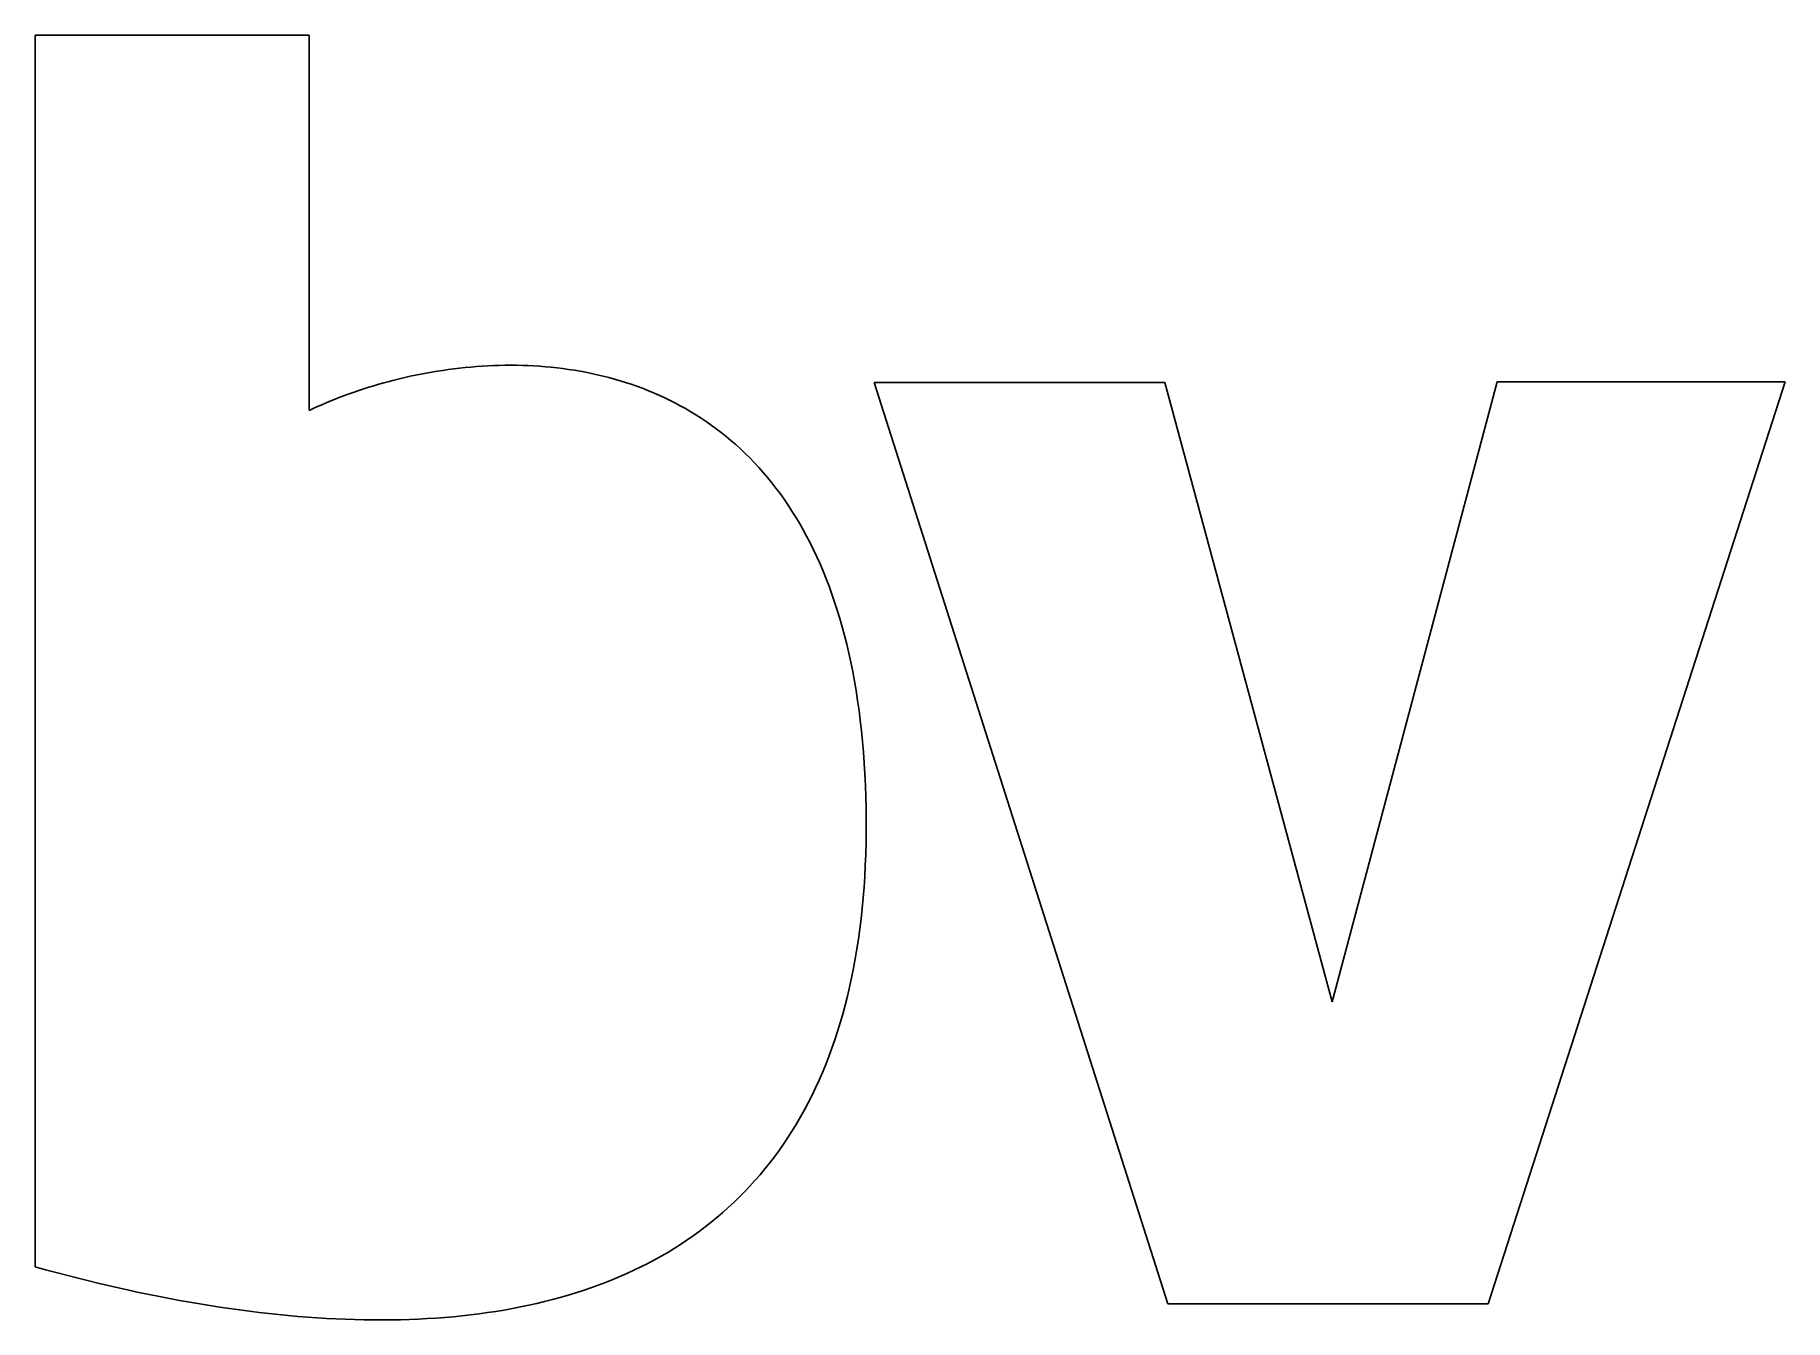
# Model space of a CAD drawing. Extents: x 0.1 to 76.9, y 0.1 to 56.5.
import ezdxf

# ---------------------------------------------------------------- set-up
doc = ezdxf.new("R2010")
doc.units = 0
doc.layers.add('dxf1', color=7, linetype='CONTINUOUS')

msp = doc.modelspace()

# ---------------------------------------------------------------- linework, layer by layer
at = {"layer": 'dxf1', "color": 1}
for p, q in [((0.144094, 56.474613), (0.050034, 56.474613)), ((0.050034, 56.474613), (0.050178, 56.052044)), ((0.238154, 56.474613), (0.144094, 56.474613)), ((0.332214, 56.474613), (0.238154, 56.474613)), ((0.426274, 56.474613), (0.332214, 56.474613)), ((0.520334, 56.474613), (0.426274, 56.474613)), ((0.614394, 56.474613), (0.520334, 56.474613)), ((0.708454, 56.474613), (0.614394, 56.474613)), ((0.802514, 56.474613), (0.708454, 56.474613)), ((0.896565, 56.474613), (0.802514, 56.474613)), ((0.990625, 56.474613), (0.896565, 56.474613)), ((1.084685, 56.474613), (0.990625, 56.474613)), ((1.178745, 56.474613), (1.084685, 56.474613)), ((1.272805, 56.474613), (1.178745, 56.474613)), ((1.366865, 56.474613), (1.272805, 56.474613)), ((1.460925, 56.474613), (1.366865, 56.474613)), ((1.554985, 56.474613), (1.460925, 56.474613)), ((1.649045, 56.474613), (1.554985, 56.474613)), ((1.743105, 56.474613), (1.649045, 56.474613)), ((1.837165, 56.474613), (1.743105, 56.474613)), ((1.931215, 56.474613), (1.837165, 56.474613)), ((2.025275, 56.474613), (1.931215, 56.474613)), ((2.119335, 56.474613), (2.025275, 56.474613)), ((2.213395, 56.474613), (2.119335, 56.474613)), ((2.307445, 56.474613), (2.213395, 56.474613)), ((2.401505, 56.474613), (2.307445, 56.474613)), ((2.495565, 56.474613), (2.401505, 56.474613)), ((2.589625, 56.474613), (2.495565, 56.474613)), ((2.683686, 56.474613), (2.589625, 56.474613)), ((2.777746, 56.474613), (2.683686, 56.474613)), ((2.871806, 56.474613), (2.777746, 56.474613)), ((2.965856, 56.474613), (2.871806, 56.474613)), ((3.059916, 56.474613), (2.965856, 56.474613)), ((3.153976, 56.474613), (3.059916, 56.474613)), ((3.248026, 56.474613), (3.153976, 56.474613)), ((3.342086, 56.474613), (3.248026, 56.474613)), ((3.436146, 56.474613), (3.342086, 56.474613)), ((3.530206, 56.474613), (3.436146, 56.474613)), ((3.624266, 56.474613), (3.530206, 56.474613)), ((3.718326, 56.474613), (3.624266, 56.474613)), ((3.812386, 56.474613), (3.718326, 56.474613)), ((3.906446, 56.474613), (3.812386, 56.474613)), ((4.000506, 56.474613), (3.906446, 56.474613)), ((4.094566, 56.474613), (4.000506, 56.474613)), ((4.188626, 56.474613), (4.094566, 56.474613)), ((4.282676, 56.474613), (4.188626, 56.474613)), ((4.376736, 56.474613), (4.282676, 56.474613)), ((4.470797, 56.474613), (4.376736, 56.474613)), ((4.564857, 56.474613), (4.470797, 56.474613)), ((4.658917, 56.474613), (4.564857, 56.474613)), ((4.752977, 56.474613), (4.658917, 56.474613)), ((4.847037, 56.474613), (4.752977, 56.474613)), ((4.941097, 56.474613), (4.847037, 56.474613)), ((5.035157, 56.474613), (4.941097, 56.474613)), ((5.129217, 56.474613), (5.035157, 56.474613)), ((5.223277, 56.474613), (5.129217, 56.474613)), ((5.317337, 56.474613), (5.223277, 56.474613)), ((5.411397, 56.474613), (5.317337, 56.474613)), ((5.505457, 56.474613), (5.411397, 56.474613)), ((5.599517, 56.474613), (5.505457, 56.474613)), ((5.693577, 56.474613), (5.599517, 56.474613)), ((5.787637, 56.474613), (5.693577, 56.474613)), ((5.881697, 56.474613), (5.787637, 56.474613)), ((5.975757, 56.474613), (5.881697, 56.474613)), ((6.069817, 56.474613), (5.975757, 56.474613)), ((6.163877, 56.474613), (6.069817, 56.474613)), ((6.257938, 56.474613), (6.163877, 56.474613)), ((6.351998, 56.474613), (6.257938, 56.474613)), ((6.446058, 56.474613), (6.351998, 56.474613)), ((6.540118, 56.474613), (6.446058, 56.474613)), ((6.634178, 56.474613), (6.540118, 56.474613)), ((6.728238, 56.474613), (6.634178, 56.474613)), ((6.822298, 56.474613), (6.728238, 56.474613)), ((6.916348, 56.474613), (6.822298, 56.474613)), ((7.010408, 56.474613), (6.916348, 56.474613)), ((7.104468, 56.474613), (7.010408, 56.474613)), ((7.198528, 56.474613), (7.104468, 56.474613)), ((7.292578, 56.474613), (7.198528, 56.474613)), ((7.386638, 56.474613), (7.292578, 56.474613)), ((7.480698, 56.474613), (7.386638, 56.474613)), ((7.574758, 56.474613), (7.480698, 56.474613)), ((7.668818, 56.474613), (7.574758, 56.474613)), ((7.762878, 56.474613), (7.668818, 56.474613)), ((7.856938, 56.474613), (7.762878, 56.474613)), ((7.950989, 56.474613), (7.856938, 56.474613)), ((8.045049, 56.474613), (7.950989, 56.474613)), ((8.139109, 56.474613), (8.045049, 56.474613)), ((8.233169, 56.474613), (8.139109, 56.474613)), ((8.327219, 56.474613), (8.233169, 56.474613)), ((8.421279, 56.474613), (8.327219, 56.474613)), ((8.515339, 56.474613), (8.421279, 56.474613)), ((8.609399, 56.474613), (8.515339, 56.474613)), ((8.703459, 56.474613), (8.609399, 56.474613)), ((8.797519, 56.474613), (8.703459, 56.474613)), ((8.891579, 56.474613), (8.797519, 56.474613)), ((8.985639, 56.474613), (8.891579, 56.474613)), ((9.079699, 56.474613), (8.985639, 56.474613)), ((9.173759, 56.474613), (9.079699, 56.474613)), ((9.267819, 56.474613), (9.173759, 56.474613)), ((9.361879, 56.474613), (9.267819, 56.474613)), ((9.455939, 56.474613), (9.361879, 56.474613)), ((9.549999, 56.474613), (9.455939, 56.474613)), ((9.644059, 56.474613), (9.549999, 56.474613)), ((9.73812, 56.474613), (9.644059, 56.474613)), ((9.83218, 56.474613), (9.73812, 56.474613)), ((9.92624, 56.474613), (9.83218, 56.474613)), ((10.0203, 56.474613), (9.92624, 56.474613)), ((10.11436, 56.474613), (10.0203, 56.474613)), ((10.20842, 56.474613), (10.11436, 56.474613)), ((10.30248, 56.474613), (10.20842, 56.474613)), ((10.39654, 56.474613), (10.30248, 56.474613)), ((10.4906, 56.474613), (10.39654, 56.474613)), ((10.58465, 56.474613), (10.4906, 56.474613)), ((10.67871, 56.474613), (10.58465, 56.474613)), ((10.77277, 56.474613), (10.67871, 56.474613)), ((10.86683, 56.474613), (10.77277, 56.474613)), ((10.96089, 56.474613), (10.86683, 56.474613)), ((11.05495, 56.474613), (10.96089, 56.474613)), ((11.14901, 56.474613), (11.05495, 56.474613)), ((11.24307, 56.474613), (11.14901, 56.474613)), ((11.33713, 56.474613), (11.24307, 56.474613)), ((11.43119, 56.474613), (11.33713, 56.474613)), ((11.525251, 56.474613), (11.43119, 56.474613)), ((11.619301, 56.474613), (11.525251, 56.474613)), ((11.713361, 56.474613), (11.619301, 56.474613)), ((11.807421, 56.474613), (11.713361, 56.474613)), ((11.901481, 56.474613), (11.807421, 56.474613)), ((11.995541, 56.474613), (11.901481, 56.474613)), ((12.089601, 56.474613), (11.995541, 56.474613)), ((12.089601, 56.345768), (12.089601, 56.474613)), ((12.089601, 56.216923), (12.089601, 56.345768)), ((12.089601, 56.088078), (12.089601, 56.216923)), ((0.050178, 56.052044), (0.050318, 55.629473)), ((0.050318, 55.629473), (0.050455, 55.206903)), ((12.089601, 55.959233), (12.089601, 56.088078)), ((12.089601, 55.830388), (12.089601, 55.959233)), ((12.089601, 55.701543), (12.089601, 55.830388)), ((12.089601, 55.572697), (12.089601, 55.701543)), ((12.089601, 55.443852), (12.089601, 55.572697)), ((12.089601, 55.315007), (12.089601, 55.443852)), ((0.050455, 55.206903), (0.050588, 54.784334)), ((0.050588, 54.784334), (0.050718, 54.361764)), ((12.089601, 55.186162), (12.089601, 55.315007)), ((12.089601, 55.057317), (12.089601, 55.186162)), ((12.089601, 54.928472), (12.089601, 55.057317)), ((12.089601, 54.799626), (12.089601, 54.928472)), ((12.089601, 54.670781), (12.089601, 54.799626)), ((12.089601, 54.541936), (12.089601, 54.670781)), ((0.050718, 54.361764), (0.050845, 53.939195)), ((0.050845, 53.939195), (0.050969, 53.516624)), ((12.089601, 54.413091), (12.089601, 54.541936)), ((12.089601, 54.284246), (12.089601, 54.413091)), ((12.089601, 54.155401), (12.089601, 54.284246)), ((12.089601, 54.026556), (12.089601, 54.155401)), ((12.089601, 53.897711), (12.089601, 54.026556)), ((12.089601, 53.768865), (12.089601, 53.897711)), ((0.050969, 53.516624), (0.051089, 53.094054)), ((0.051089, 53.094054), (0.051207, 52.671485)), ((12.089601, 53.64002), (12.089601, 53.768865)), ((12.089601, 53.511175), (12.089601, 53.64002)), ((12.089601, 53.38233), (12.089601, 53.511175)), ((12.089601, 53.253485), (12.089601, 53.38233)), ((12.089601, 53.12464), (12.089601, 53.253485)), ((12.089601, 52.995795), (12.089601, 53.12464)), ((0.051207, 52.671485), (0.051321, 52.248915)), ((12.089601, 52.86695), (12.089601, 52.995795)), ((12.089601, 52.738105), (12.089601, 52.86695)), ((12.089601, 52.60926), (12.089601, 52.738105)), ((12.089601, 52.480415), (12.089601, 52.60926)), ((12.089601, 52.35157), (12.089601, 52.480415)), ((12.089601, 52.222725), (12.089601, 52.35157)), ((0.051321, 52.248915), (0.051432, 51.826344)), ((0.051432, 51.826344), (0.05154, 51.403775)), ((12.089601, 52.093879), (12.089601, 52.222725)), ((12.089601, 51.965034), (12.089601, 52.093879)), ((12.089601, 51.836189), (12.089601, 51.965034)), ((12.089601, 51.707344), (12.089601, 51.836189)), ((12.089601, 51.578499), (12.089601, 51.707344)), ((12.089601, 51.449653), (12.089601, 51.578499)), ((0.05154, 51.403775), (0.051645, 50.981205)), ((0.051645, 50.981205), (0.051748, 50.558635)), ((12.089601, 51.320808), (12.089601, 51.449653)), ((12.089601, 51.191963), (12.089601, 51.320808)), ((12.089601, 51.063118), (12.089601, 51.191963)), ((12.089601, 50.934273), (12.089601, 51.063118)), ((12.089601, 50.805428), (12.089601, 50.934273)), ((12.089601, 50.676583), (12.089601, 50.805428)), ((0.051748, 50.558635), (0.051847, 50.136064)), ((0.051847, 50.136064), (0.051943, 49.713494)), ((12.089601, 50.547738), (12.089601, 50.676583)), ((12.089601, 50.418893), (12.089601, 50.547738)), ((12.089601, 50.290047), (12.089601, 50.418893)), ((12.089601, 50.161202), (12.089601, 50.290047)), ((12.089601, 50.032357), (12.089601, 50.161202)), ((12.089601, 49.903512), (12.089601, 50.032357)), ((0.051943, 49.713494), (0.052036, 49.290925)), ((0.052036, 49.290925), (0.052127, 48.868355)), ((12.089601, 49.774667), (12.089601, 49.903512)), ((12.089601, 49.645822), (12.089601, 49.774667)), ((12.089601, 49.516977), (12.089601, 49.645822)), ((12.089601, 49.388132), (12.089601, 49.516977)), ((12.089601, 49.259287), (12.089601, 49.388132)), ((12.089601, 49.130442), (12.089601, 49.259287)), ((0.052127, 48.868355), (0.052215, 48.445784)), ((0.052215, 48.445784), (0.0523, 48.023214)), ((12.089601, 49.001597), (12.089601, 49.130442)), ((12.089601, 48.872752), (12.089601, 49.001597)), ((12.089601, 48.743907), (12.089601, 48.872752)), ((12.089601, 48.615062), (12.089601, 48.743907)), ((12.089601, 48.486216), (12.089601, 48.615062)), ((12.089601, 48.357371), (12.089601, 48.486216)), ((0.0523, 48.023214), (0.052382, 47.600644)), ((12.089601, 48.228525), (12.089601, 48.357371)), ((12.089601, 48.09968), (12.089601, 48.228525)), ((12.089601, 47.970835), (12.089601, 48.09968)), ((12.089601, 47.84199), (12.089601, 47.970835)), ((12.089601, 47.713145), (12.089601, 47.84199)), ((12.089601, 47.5843), (12.089601, 47.713145)), ((0.052382, 47.600644), (0.052462, 47.178074)), ((0.052462, 47.178074), (0.052539, 46.755503)), ((12.089601, 47.455455), (12.089601, 47.5843)), ((12.089601, 47.32661), (12.089601, 47.455455)), ((12.089601, 47.197765), (12.089601, 47.32661)), ((12.089601, 47.06892), (12.089601, 47.197765)), ((12.089601, 46.940075), (12.089601, 47.06892)), ((12.089601, 46.81123), (12.089601, 46.940075)), ((0.052539, 46.755503), (0.052613, 46.332933)), ((0.052613, 46.332933), (0.052685, 45.910363)), ((12.089601, 46.682384), (12.089601, 46.81123)), ((12.089601, 46.553539), (12.089601, 46.682384)), ((12.089601, 46.424694), (12.089601, 46.553539)), ((12.089601, 46.295849), (12.089601, 46.424694)), ((12.089601, 46.167004), (12.089601, 46.295849)), ((12.089601, 46.038159), (12.089601, 46.167004)), ((0.052685, 45.910363), (0.052754, 45.487793)), ((0.052754, 45.487793), (0.052821, 45.065223)), ((12.089601, 45.909314), (12.089601, 46.038159)), ((12.089601, 45.780469), (12.089601, 45.909314)), ((12.089601, 45.651624), (12.089601, 45.780469)), ((12.089601, 45.522779), (12.089601, 45.651624)), ((12.089601, 45.393934), (12.089601, 45.522779)), ((12.089601, 45.265089), (12.089601, 45.393934)), ((0.052821, 45.065223), (0.052885, 44.642652)), ((0.052885, 44.642652), (0.052947, 44.220082)), ((12.089601, 45.136244), (12.089601, 45.265089)), ((12.089601, 45.007398), (12.089601, 45.136244)), ((12.089601, 44.878552), (12.089601, 45.007398)), ((12.089601, 44.749707), (12.089601, 44.878552)), ((12.089601, 44.620862), (12.089601, 44.749707)), ((12.089601, 44.492017), (12.089601, 44.620862)), ((0.052947, 44.220082), (0.053007, 43.797512)), ((12.089601, 44.363172), (12.089601, 44.492017)), ((12.089601, 44.234327), (12.089601, 44.363172)), ((12.089601, 44.105482), (12.089601, 44.234327)), ((12.089601, 43.976637), (12.089601, 44.105482)), ((12.089601, 43.847792), (12.089601, 43.976637)), ((12.089601, 43.718947), (12.089601, 43.847792)), ((0.053007, 43.797512), (0.053064, 43.374942)), ((0.053064, 43.374942), (0.053118, 42.952371)), ((12.089601, 43.590102), (12.089601, 43.718947)), ((12.089601, 43.461257), (12.089601, 43.590102)), ((12.089601, 43.332412), (12.089601, 43.461257)), ((12.089601, 43.203566), (12.089601, 43.332412)), ((12.089601, 43.074721), (12.089601, 43.203566)), ((12.089601, 42.945876), (12.089601, 43.074721)), ((0.053118, 42.952371), (0.053171, 42.529801)), ((0.053171, 42.529801), (0.053221, 42.107231)), ((12.089601, 42.817031), (12.089601, 42.945876)), ((12.089601, 42.688186), (12.089601, 42.817031)), ((12.089601, 42.559341), (12.089601, 42.688186)), ((12.089601, 42.430496), (12.089601, 42.559341)), ((12.089601, 42.301651), (12.089601, 42.430496)), ((12.089601, 42.172806), (12.089601, 42.301651)), ((0.053221, 42.107231), (0.053269, 41.684661)), ((0.053269, 41.684661), (0.053315, 41.262089)), ((12.089601, 42.043961), (12.089601, 42.172806)), ((12.089601, 41.915116), (12.089601, 42.043961)), ((12.089601, 41.786271), (12.089601, 41.915116)), ((12.089601, 41.657426), (12.089601, 41.786271)), ((12.089601, 41.52858), (12.089601, 41.657426)), ((12.089601, 41.399734), (12.089601, 41.52858)), ((16.766356, 41.537012), (16.531032, 41.487031)), ((17.003296, 41.584582), (16.766356, 41.537012)), ((17.241776, 41.629692), (17.003296, 41.584582)), ((17.481726, 41.672292), (17.241776, 41.629692)), ((17.723075, 41.712312), (17.481726, 41.672292)), ((17.965749, 41.749702), (17.723075, 41.712312)), ((18.209677, 41.784412), (17.965749, 41.749702)), ((18.454787, 41.816382), (18.209677, 41.784412)), ((18.701008, 41.845552), (18.454787, 41.816382)), ((18.948266, 41.871862), (18.701008, 41.845552)), ((19.19649, 41.895262), (18.948266, 41.871862)), ((19.445607, 41.915692), (19.19649, 41.895262)), ((19.695547, 41.933102), (19.445607, 41.915692)), ((19.946236, 41.947432), (19.695547, 41.933102)), ((20.197603, 41.958622), (19.946236, 41.947432)), ((20.449577, 41.966622), (20.197603, 41.958622)), ((20.702084, 41.971322), (20.449577, 41.966622)), ((20.955052, 41.972722), (20.702084, 41.971322)), ((21.20841, 41.970822), (20.955052, 41.972722)), ((21.462086, 41.965522), (21.20841, 41.970822)), ((21.716007, 41.956722), (21.462086, 41.965522)), ((21.970102, 41.944362), (21.716007, 41.956722)), ((22.2243, 41.928422), (21.970102, 41.944362)), ((22.478527, 41.908832), (22.2243, 41.928422)), ((22.732711, 41.885542), (22.478527, 41.908832)), ((22.98678, 41.858492), (22.732711, 41.885542)), ((23.240664, 41.827622), (22.98678, 41.858492)), ((23.494288, 41.792882), (23.240664, 41.827622)), ((23.747583, 41.754212), (23.494288, 41.792882)), ((24.000476, 41.711552), (23.747583, 41.754212)), ((24.252893, 41.664852), (24.000476, 41.711552)), ((24.504764, 41.614062), (24.252893, 41.664852)), ((24.756016, 41.559112), (24.504764, 41.614062)), ((25.006578, 41.499951), (24.756016, 41.559112)), ((0.053315, 41.262089), (0.053359, 40.839519)), ((0.053359, 40.839519), (0.0534, 40.416949)), ((12.089601, 41.270889), (12.089601, 41.399734)), ((12.089601, 41.142044), (12.089601, 41.270889)), ((12.089601, 41.013199), (12.089601, 41.142044)), ((12.089601, 40.884354), (12.089601, 41.013199)), ((12.089601, 40.755509), (12.089601, 40.884354)), ((12.089601, 40.626664), (12.089601, 40.755509)), ((14.069586, 40.794831), (13.859247, 40.720421)), ((14.282403, 40.867511), (14.069586, 40.794831)), ((14.497626, 40.938411), (14.282403, 40.867511)), ((14.715183, 41.007471), (14.497626, 40.938411)), ((14.935003, 41.074641), (14.715183, 41.007471)), ((15.157013, 41.139861), (14.935003, 41.074641)), ((15.381141, 41.203071), (15.157013, 41.139861)), ((15.607315, 41.264221), (15.381141, 41.203071)), ((15.835463, 41.323251), (15.607315, 41.264221)), ((16.065513, 41.380101), (15.835463, 41.323251)), ((16.297394, 41.434711), (16.065513, 41.380101)), ((16.531032, 41.487031), (16.297394, 41.434711)), ((25.256377, 41.436521), (25.006578, 41.499951)), ((25.505342, 41.368771), (25.256377, 41.436521)), ((25.753401, 41.296641), (25.505342, 41.368771)), ((26.000481, 41.220071), (25.753401, 41.296641)), ((26.24651, 41.139011), (26.000481, 41.220071)), ((26.491416, 41.053401), (26.24651, 41.139011)), ((26.735128, 40.963181), (26.491416, 41.053401)), ((26.977572, 40.868301), (26.735128, 40.963181)), ((27.218679, 40.768701), (26.977572, 40.868301)), ((27.458375, 40.664325), (27.218679, 40.768701)), ((0.0534, 40.416949), (0.05344, 39.994379)), ((0.05344, 39.994379), (0.053477, 39.571808)), ((12.089601, 40.497819), (12.089601, 40.626664)), ((12.089601, 40.368974), (12.089601, 40.497819)), ((12.089601, 40.240129), (12.089601, 40.368974)), ((12.089601, 40.111284), (12.089601, 40.240129)), ((12.089601, 39.982391), (12.089601, 40.111284)), ((12.274395, 40.069791), (12.089601, 39.982391)), ((12.462315, 40.155971), (12.274395, 40.069791)), ((12.65329, 40.240881), (12.462315, 40.155971)), ((12.847247, 40.324461), (12.65329, 40.240881)), ((13.044114, 40.406651), (12.847247, 40.324461)), ((13.243819, 40.487401), (13.044114, 40.406651)), ((13.446292, 40.566651), (13.243819, 40.487401)), ((13.651459, 40.644341), (13.446292, 40.566651)), ((13.859247, 40.720421), (13.651459, 40.644341)), ((27.696588, 40.555117), (27.458375, 40.664325)), ((27.933246, 40.441019), (27.696588, 40.555117)), ((28.168277, 40.321977), (27.933246, 40.441019)), ((28.40161, 40.197932), (28.168277, 40.321977)), ((28.633171, 40.068829), (28.40161, 40.197932)), ((28.86289, 39.934612), (28.633171, 40.068829)), ((0.053477, 39.571808), (0.053513, 39.149237)), ((29.090694, 39.795223), (28.86289, 39.934612)), ((29.316513, 39.650605), (29.090694, 39.795223)), ((29.540271, 39.500705), (29.316513, 39.650605)), ((29.761898, 39.345463), (29.540271, 39.500705)), ((29.981323, 39.184824), (29.761898, 39.345463)), ((0.053513, 39.149237), (0.053546, 38.726667)), ((0.053546, 38.726667), (0.053578, 38.304097)), ((30.198472, 39.018732), (29.981323, 39.184824)), ((30.413275, 38.847129), (30.198472, 39.018732)), ((30.625659, 38.669959), (30.413275, 38.847129)), ((30.835552, 38.487167), (30.625659, 38.669959)), ((31.042882, 38.298695), (30.835552, 38.487167)), ((0.053578, 38.304097), (0.053607, 37.881526)), ((0.053607, 37.881526), (0.053635, 37.458956)), ((31.247577, 38.104486), (31.042882, 38.298695)), ((31.449565, 37.904484), (31.247577, 38.104486)), ((31.648773, 37.698634), (31.449565, 37.904484)), ((31.845131, 37.486878), (31.648773, 37.698634)), ((0.053635, 37.458956), (0.053661, 37.036385)), ((0.053661, 37.036385), (0.053685, 36.613815)), ((32.038566, 37.26916), (31.845131, 37.486878)), ((32.229005, 37.045424), (32.038566, 37.26916)), ((32.416377, 36.815612), (32.229005, 37.045424)), ((0.053685, 36.613815), (0.053708, 36.191244)), ((0.053708, 36.191244), (0.053729, 35.768673)), ((32.60061, 36.579669), (32.416377, 36.815612)), ((32.781634, 36.337537), (32.60061, 36.579669)), ((32.959372, 36.089161), (32.781634, 36.337537)), ((0.053729, 35.768673), (0.053748, 35.346103)), ((33.133756, 35.834484), (32.959372, 36.089161)), ((33.304713, 35.573449), (33.133756, 35.834484)), ((33.47217, 35.306001), (33.304713, 35.573449)), ((0.053748, 35.346103), (0.053765, 34.923533)), ((0.053765, 34.923533), (0.053781, 34.500962)), ((33.636056, 35.032082), (33.47217, 35.306001)), ((33.796299, 34.751636), (33.636056, 35.032082)), ((33.952826, 34.464607), (33.796299, 34.751636)), ((0.053781, 34.500962), (0.053795, 34.078391)), ((0.053795, 34.078391), (0.053808, 33.655821)), ((34.105566, 34.170936), (33.952826, 34.464607)), ((34.254447, 33.870571), (34.105566, 34.170936)), ((34.399397, 33.563452), (34.254447, 33.870571)), ((0.053808, 33.655821), (0.053819, 33.23325)), ((0.053819, 33.23325), (0.053829, 32.81068)), ((34.540344, 33.249524), (34.399397, 33.563452)), ((34.677215, 32.92873), (34.540344, 33.249524)), ((0.053829, 32.81068), (0.053837, 32.388109)), ((0.053837, 32.388109), (0.053844, 31.965538)), ((34.809938, 32.601012), (34.677215, 32.92873)), ((34.938443, 32.266317), (34.809938, 32.601012)), ((0.053844, 31.965538), (0.05385, 31.542968)), ((0.05385, 31.542968), (0.053854, 31.120398)), ((35.062655, 31.924586), (34.938443, 32.266317)), ((35.182505, 31.575763), (35.062655, 31.924586)), ((35.297918, 31.219792), (35.182505, 31.575763)), ((0.053854, 31.120398), (0.053857, 30.697826)), ((35.408825, 30.856615), (35.297918, 31.219792)), ((35.515152, 30.486178), (35.408825, 30.856615)), ((0.053857, 30.697826), (0.053859, 30.275256)), ((0.053859, 30.275256), (0.05386, 29.852686)), ((35.616827, 30.108423), (35.515152, 30.486178)), ((35.713777, 29.723294), (35.616827, 30.108423)), ((0.053859, 29.430115), (0.053857, 29.007544)), ((0.05386, 29.852686), (0.053859, 29.430115)), ((35.805937, 29.330733), (35.713777, 29.723294)), ((35.893227, 28.930685), (35.805937, 29.330733)), ((0.053854, 28.584973), (0.053851, 28.162403)), ((0.053857, 29.007544), (0.053854, 28.584973)), ((35.975577, 28.523094), (35.893227, 28.930685)), ((36.052917, 28.107902), (35.975577, 28.523094)), ((0.053846, 27.739833), (0.05384, 27.317261)), ((0.053851, 28.162403), (0.053846, 27.739833)), ((36.125167, 27.685054), (36.052917, 28.107902)), ((36.192267, 27.254491), (36.125167, 27.685054)), ((0.05384, 27.317261), (0.053833, 26.894691)), ((36.254138, 26.81616), (36.192267, 27.254491)), ((0.053825, 26.47212), (0.053816, 26.04955)), ((0.053833, 26.894691), (0.053825, 26.47212)), ((36.310708, 26.370003), (36.254138, 26.81616)), ((36.361908, 25.915963), (36.310708, 26.370003)), ((0.053807, 25.626979), (0.053797, 25.204408)), ((0.053816, 26.04955), (0.053807, 25.626979)), ((36.407668, 25.453982), (36.361908, 25.915963)), ((36.447908, 24.984007), (36.407668, 25.453982)), ((0.053785, 24.781838), (0.053774, 24.359267)), ((0.053797, 25.204408), (0.053785, 24.781838)), ((36.482558, 24.50598), (36.447908, 24.984007)), ((0.053761, 23.936697), (0.053748, 23.514125)), ((0.053774, 24.359267), (0.053761, 23.936697)), ((36.511548, 24.019844), (36.482558, 24.50598)), ((36.534808, 23.525542), (36.511548, 24.019844)), ((0.053734, 23.091555), (0.05372, 22.668984)), ((0.053748, 23.514125), (0.053734, 23.091555)), ((36.552268, 23.023019), (36.534808, 23.525542)), ((0.05372, 22.668984), (0.053705, 22.246414)), ((36.563848, 22.512218), (36.552268, 23.023019)), ((36.569448, 21.993082), (36.563848, 22.512218)), ((0.053689, 21.823843), (0.053673, 21.401272)), ((0.053705, 22.246414), (0.053689, 21.823843)), ((36.568911, 21.48575), (36.569448, 21.993082)), ((0.053657, 20.978702), (0.05364, 20.556131)), ((0.053673, 21.401272), (0.053657, 20.978702)), ((36.549331, 20.491274), (36.562211, 20.985157)), ((36.562211, 20.985157), (36.568911, 21.48575)), ((0.053622, 20.13356), (0.053605, 19.71099)), ((0.05364, 20.556131), (0.053622, 20.13356)), ((36.505281, 19.523529), (36.530341, 20.004073)), ((36.530341, 20.004073), (36.549331, 20.491274)), ((0.053587, 19.288419), (0.053569, 18.865849)), ((0.053605, 19.71099), (0.053587, 19.288419)), ((36.474191, 19.049612), (36.505281, 19.523529)), ((0.053569, 18.865849), (0.05355, 18.443277)), ((36.394101, 18.121551), (36.437121, 18.582296)), ((36.437121, 18.582296), (36.474191, 19.049612)), ((0.053532, 18.020707), (0.053513, 17.598137)), ((0.05355, 18.443277), (0.053532, 18.020707)), ((36.345171, 17.667351), (36.394101, 18.121551)), ((0.053494, 17.175566), (0.053475, 16.752995)), ((0.053513, 17.598137), (0.053494, 17.175566)), ((36.229751, 16.778476), (36.290371, 17.219669)), ((36.290371, 17.219669), (36.345171, 17.667351)), ((0.053456, 16.330424), (0.053437, 15.907854)), ((0.053475, 16.752995), (0.053456, 16.330424)), ((36.09119, 15.915448), (36.16334, 16.343745)), ((36.16334, 16.343745), (36.229751, 16.778476)), ((0.053418, 15.485284), (0.053399, 15.062713)), ((0.053437, 15.907854), (0.053418, 15.485284)), ((35.92982, 15.078047), (36.01334, 15.493558)), ((36.01334, 15.493558), (36.09119, 15.915448)), ((0.05338, 14.640142), (0.053361, 14.217572)), ((0.053399, 15.062713), (0.05338, 14.640142)), ((35.74596, 14.26605), (35.84068, 14.668886)), ((35.84068, 14.668886), (35.92982, 15.078047)), ((0.053361, 14.217572), (0.053343, 13.795001)), ((35.539937, 13.479237), (35.645699, 13.869509)), ((35.645699, 13.869509), (35.74596, 14.26605)), ((0.053324, 13.372431), (0.053306, 12.94986)), ((0.053343, 13.795001), (0.053324, 13.372431)), ((35.312074, 12.717387), (35.428715, 13.095205)), ((35.428715, 13.095205), (35.539937, 13.479237)), ((0.053288, 12.527289), (0.053271, 12.104719)), ((0.053306, 12.94986), (0.053288, 12.527289)), ((35.062698, 11.980278), (35.190055, 12.345754)), ((35.190055, 12.345754), (35.312074, 12.717387)), ((0.053254, 11.682149), (0.053237, 11.259577)), ((0.053271, 12.104719), (0.053254, 11.682149)), ((34.792134, 11.26769), (34.930045, 11.620933)), ((34.930045, 11.620933), (35.062698, 11.980278)), ((0.05322, 10.837007), (0.053204, 10.414437)), ((0.053237, 11.259577), (0.05322, 10.837007)), ((34.500707, 10.579401), (34.649008, 10.920522)), ((34.649008, 10.920522), (34.792134, 11.26769)), ((0.053204, 10.414437), (0.053189, 9.991867)), ((34.18874, 9.91519), (34.34727, 10.244299)), ((34.34727, 10.244299), (34.500707, 10.579401)), ((0.053174, 9.569295), (0.053159, 9.146725)), ((0.053189, 9.991867), (0.053174, 9.569295)), ((33.682995, 8.963535), (33.856562, 9.274835)), ((33.856562, 9.274835), (34.025157, 9.592044)), ((34.025157, 9.592044), (34.18874, 9.91519)), ((0.053146, 8.724155), (0.053132, 8.301585)), ((0.053159, 9.146725), (0.053146, 8.724155)), ((33.321107, 8.358552), (33.504496, 8.658117)), ((33.504496, 8.658117), (33.682995, 8.963535)), ((0.05312, 7.879013), (0.053108, 7.456443)), ((0.053132, 8.301585), (0.05312, 7.879013)), ((32.742002, 7.494701), (32.939819, 7.776871)), ((32.939819, 7.776871), (33.132867, 8.064813)), ((33.132867, 8.064813), (33.321107, 8.358552)), ((0.053097, 7.033873), (0.053087, 6.611303)), ((0.053108, 7.456443), (0.053097, 7.033873)), ((32.120343, 6.682538), (32.332223, 6.947562)), ((32.332223, 6.947562), (32.539455, 7.218274)), ((32.539455, 7.218274), (32.742002, 7.494701)), ((0.053077, 6.188733), (0.053068, 5.766162)), ((0.053087, 6.611303), (0.053077, 6.188733)), ((31.457231, 5.921315), (31.682806, 6.169442)), ((31.682806, 6.169442), (31.903858, 6.423174)), ((31.903858, 6.423174), (32.120343, 6.682538)), ((0.053068, 5.766162), (0.053061, 5.343591)), ((30.75376, 5.210288), (30.992667, 5.441766)), ((30.992667, 5.441766), (31.227171, 5.678766)), ((31.227171, 5.678766), (31.457231, 5.921315)), ((0.053054, 4.921021), (0.053048, 4.498451)), ((0.053061, 5.343591), (0.053054, 4.921021)), ((30.01103, 4.548708), (30.262901, 4.763786)), ((30.262901, 4.763786), (30.510491, 4.984304)), ((30.510491, 4.984304), (30.75376, 5.210288)), ((0.053043, 4.07588), (0.053039, 3.65331)), ((0.053048, 4.498451), (0.053043, 4.07588)), ((28.961548, 3.742229), (29.230137, 3.935828)), ((29.230137, 3.935828), (29.494607, 4.134756)), ((29.494607, 4.134756), (29.754918, 4.339039)), ((29.754918, 4.339039), (30.01103, 4.548708)), ((0.053036, 3.23074), (0.053035, 2.80817)), ((0.053039, 3.65331), (0.053036, 3.23074)), ((27.846824, 3.020561), (28.131479, 3.193124)), ((28.131479, 3.193124), (28.412179, 3.370904)), ((28.412179, 3.370904), (28.688882, 3.55393)), ((28.688882, 3.55393), (28.961548, 3.742229)), ((0.052988, 2.385599), (0.052987, 2.385599)), ((0.052987, 2.385599), (0.053409, 2.385599)), ((0.052989, 2.385599), (0.052988, 2.385599)), ((0.052988, 2.385599), (0.052988, 2.385599)), ((0.052988, 2.385599), (0.052988, 2.385599)), ((0.05299, 2.385599), (0.052989, 2.385599)), ((0.052989, 2.385599), (0.052989, 2.385599)), ((0.052991, 2.385599), (0.05299, 2.385599)), ((0.05299, 2.385599), (0.05299, 2.385599)), ((0.05299, 2.385599), (0.05299, 2.385599)), ((0.052992, 2.385599), (0.052991, 2.385599)), ((0.052991, 2.385599), (0.052991, 2.385599)), ((0.052991, 2.385599), (0.052991, 2.385599)), ((0.052993, 2.385599), (0.052992, 2.385599)), ((0.052992, 2.385599), (0.052992, 2.385599)), ((0.052994, 2.385599), (0.052993, 2.385599)), ((0.052993, 2.385599), (0.052993, 2.385599)), ((0.052993, 2.385599), (0.052993, 2.385599)), ((0.052995, 2.385599), (0.052994, 2.385599)), ((0.052994, 2.385599), (0.052994, 2.385599)), ((0.052994, 2.385599), (0.052994, 2.385599)), ((0.052996, 2.385599), (0.052995, 2.385599)), ((0.052995, 2.385599), (0.052995, 2.385599)), ((0.052995, 2.385599), (0.052995, 2.385599)), ((0.052997, 2.385599), (0.052996, 2.385599)), ((0.052996, 2.385599), (0.052996, 2.385599)), ((0.052998, 2.385599), (0.052997, 2.385599)), ((0.052997, 2.385599), (0.052997, 2.385599)), ((0.052997, 2.385599), (0.052997, 2.385599)), ((0.052999, 2.385599), (0.052998, 2.385599)), ((0.052998, 2.385599), (0.052998, 2.385599)), ((0.052998, 2.385599), (0.052998, 2.385599)), ((0.053, 2.385599), (0.052999, 2.385599)), ((0.052999, 2.385599), (0.052999, 2.385599)), ((0.052999, 2.385599), (0.052999, 2.385599)), ((0.053001, 2.385599), (0.053, 2.385599)), ((0.053, 2.385599), (0.053, 2.385599)), ((0.053002, 2.385599), (0.053001, 2.385599)), ((0.053001, 2.385599), (0.053001, 2.385599)), ((0.053001, 2.385599), (0.053001, 2.385599)), ((0.053003, 2.385599), (0.053002, 2.385599)), ((0.053002, 2.385599), (0.053002, 2.385599)), ((0.053002, 2.385599), (0.053002, 2.385599)), ((0.053004, 2.385599), (0.053003, 2.385599)), ((0.053003, 2.385599), (0.053003, 2.385599)), ((0.053005, 2.385599), (0.053004, 2.385599)), ((0.053004, 2.385599), (0.053004, 2.385599)), ((0.053004, 2.385599), (0.053004, 2.385599)), ((0.053006, 2.385599), (0.053005, 2.385599)), ((0.053005, 2.385599), (0.053005, 2.385599)), ((0.053005, 2.385599), (0.053005, 2.385599)), ((0.053007, 2.385599), (0.053006, 2.385599)), ((0.053006, 2.385599), (0.053006, 2.385599)), ((0.053006, 2.385599), (0.053006, 2.385599)), ((0.053008, 2.385599), (0.053007, 2.385599)), ((0.053007, 2.385599), (0.053007, 2.385599)), ((0.053009, 2.385599), (0.053008, 2.385599)), ((0.053008, 2.385599), (0.053008, 2.385599)), ((0.053008, 2.385599), (0.053008, 2.385599)), ((0.05301, 2.385599), (0.053009, 2.385599)), ((0.053009, 2.385599), (0.053009, 2.385599)), ((0.053009, 2.385599), (0.053009, 2.385599)), ((0.053011, 2.385599), (0.05301, 2.385599)), ((0.05301, 2.385599), (0.05301, 2.385599)), ((0.053012, 2.385599), (0.053011, 2.385599)), ((0.053011, 2.385599), (0.053011, 2.385599)), ((0.053011, 2.385599), (0.053011, 2.385599)), ((0.053013, 2.385599), (0.053012, 2.385599)), ((0.053012, 2.385599), (0.053012, 2.385599)), ((0.053012, 2.385599), (0.053012, 2.385599)), ((0.053014, 2.385599), (0.053013, 2.385599)), ((0.053013, 2.385599), (0.053013, 2.385599)), ((0.053013, 2.385599), (0.053013, 2.385599)), ((0.053015, 2.385599), (0.053014, 2.385599)), ((0.053014, 2.385599), (0.053014, 2.385599)), ((0.053016, 2.385599), (0.053015, 2.385599)), ((0.053015, 2.385599), (0.053015, 2.385599)), ((0.053015, 2.385599), (0.053015, 2.385599)), ((0.053017, 2.385599), (0.053016, 2.385599)), ((0.053016, 2.385599), (0.053016, 2.385599)), ((0.053016, 2.385599), (0.053016, 2.385599)), ((0.053018, 2.385599), (0.053017, 2.385599)), ((0.053017, 2.385599), (0.053017, 2.385599)), ((0.053017, 2.385599), (0.053017, 2.385599)), ((0.053019, 2.385599), (0.053018, 2.385599)), ((0.053018, 2.385599), (0.053018, 2.385599)), ((0.05302, 2.385599), (0.053019, 2.385599)), ((0.053019, 2.385599), (0.053019, 2.385599)), ((0.053019, 2.385599), (0.053019, 2.385599)), ((0.053021, 2.385599), (0.05302, 2.385599)), ((0.05302, 2.385599), (0.05302, 2.385599)), ((0.05302, 2.385599), (0.05302, 2.385599)), ((0.053022, 2.385599), (0.053021, 2.385599)), ((0.053021, 2.385599), (0.053021, 2.385599)), ((0.053023, 2.385599), (0.053022, 2.385599)), ((0.053022, 2.385599), (0.053022, 2.385599)), ((0.053022, 2.385599), (0.053022, 2.385599)), ((0.053024, 2.385599), (0.053023, 2.385599)), ((0.053023, 2.385599), (0.053023, 2.385599)), ((0.053023, 2.385599), (0.053023, 2.385599)), ((0.053025, 2.385599), (0.053024, 2.385599)), ((0.053024, 2.385599), (0.053024, 2.385599)), ((0.053024, 2.385599), (0.053024, 2.385599)), ((0.053026, 2.385599), (0.053025, 2.385599)), ((0.053025, 2.385599), (0.053025, 2.385599)), ((0.053027, 2.385599), (0.053026, 2.385599)), ((0.053026, 2.385599), (0.053026, 2.385599)), ((0.053026, 2.385599), (0.053026, 2.385599)), ((0.053028, 2.385599), (0.053027, 2.385599)), ((0.053027, 2.385599), (0.053027, 2.385599)), ((0.053027, 2.385599), (0.053027, 2.385599)), ((0.053029, 2.385599), (0.053028, 2.385599)), ((0.053028, 2.385599), (0.053028, 2.385599)), ((0.053028, 2.385599), (0.053028, 2.385599)), ((0.05303, 2.385599), (0.053029, 2.385599)), ((0.053029, 2.385599), (0.053029, 2.385599)), ((0.053031, 2.385599), (0.05303, 2.385599)), ((0.05303, 2.385599), (0.05303, 2.385599)), ((0.05303, 2.385599), (0.05303, 2.385599)), ((0.053032, 2.385599), (0.053031, 2.385599)), ((0.053031, 2.385599), (0.053031, 2.385599)), ((0.053031, 2.385599), (0.053031, 2.385599)), ((0.053033, 2.385599), (0.053032, 2.385599)), ((0.053032, 2.385599), (0.053032, 2.385599)), ((0.053034, 2.385599), (0.053033, 2.385599)), ((0.053033, 2.385599), (0.053033, 2.385599)), ((0.053033, 2.385599), (0.053033, 2.385599)), ((0.053035, 2.80817), (0.053034, 2.385599)), ((0.053034, 2.385599), (0.053034, 2.385599)), ((0.053409, 2.385599), (0.515031, 2.25837)), ((26.365633, 2.235045), (26.669457, 2.381934)), ((26.669457, 2.381934), (26.969529, 2.533902)), ((26.969529, 2.533902), (27.265808, 2.690978)), ((27.265808, 2.690978), (27.558254, 2.853189)), ((27.558254, 2.853189), (27.846824, 3.020561)), ((0.515031, 2.25837), (0.975584, 2.134395)), ((0.975584, 2.134395), (1.435025, 2.013704)), ((1.435025, 2.013704), (1.893316, 1.896322)), ((1.893316, 1.896322), (2.350414, 1.782277)), ((2.350414, 1.782277), (2.806281, 1.671599)), ((2.806281, 1.671599), (3.260874, 1.564313)), ((3.260874, 1.564313), (3.714153, 1.460448)), ((24.466158, 1.458833), (24.791644, 1.575826)), ((24.791644, 1.575826), (25.113622, 1.697732)), ((25.113622, 1.697732), (25.43205, 1.824579)), ((25.43205, 1.824579), (25.746889, 1.956395)), ((25.746889, 1.956395), (26.058096, 2.093208)), ((26.058096, 2.093208), (26.365633, 2.235045)), ((3.714153, 1.460448), (4.166078, 1.360031)), ((4.166078, 1.360031), (4.616609, 1.263091)), ((4.616609, 1.263091), (5.065703, 1.169651)), ((5.065703, 1.169651), (5.513321, 1.079741)), ((5.513321, 1.079741), (5.959422, 0.993391)), ((5.959422, 0.993391), (6.403966, 0.910631)), ((6.403966, 0.910631), (6.846911, 0.83148)), ((6.846911, 0.83148), (7.288217, 0.75598)), ((21.740835, 0.69647), (22.092928, 0.77515)), ((22.092928, 0.77515), (22.441836, 0.85852)), ((22.441836, 0.85852), (22.78752, 0.946611)), ((22.78752, 0.946611), (23.12994, 1.039451)), ((23.12994, 1.039451), (23.469054, 1.137061)), ((23.469054, 1.137061), (23.804822, 1.239479)), ((23.804822, 1.239479), (24.137204, 1.346727)), ((24.137204, 1.346727), (24.466158, 1.458833)), ((7.288217, 0.75598), (7.727843, 0.68414)), ((7.727843, 0.68414), (8.165751, 0.616)), ((8.165751, 0.616), (8.601896, 0.55159)), ((8.601896, 0.55159), (9.03624, 0.49093)), ((9.03624, 0.49093), (9.468742, 0.43405)), ((9.468742, 0.43405), (9.899362, 0.38098)), ((9.899362, 0.38098), (10.328058, 0.33174)), ((10.328058, 0.33174), (10.754789, 0.28636)), ((10.754789, 0.28636), (11.179516, 0.24488)), ((11.179516, 0.24488), (11.602198, 0.20731)), ((11.602198, 0.20731), (12.022794, 0.17369)), ((12.022794, 0.17369), (12.441262, 0.14404)), ((12.441262, 0.14404), (12.857564, 0.1184)), ((12.857564, 0.1184), (13.271658, 0.09678)), ((13.271658, 0.09678), (13.683503, 0.07922)), ((13.683503, 0.07922), (14.093058, 0.06575)), ((14.093058, 0.06575), (14.500284, 0.05635)), ((14.500284, 0.05635), (14.905139, 0.05115)), ((14.905139, 0.05115), (15.307584, 0.05005)), ((15.307584, 0.05005), (15.707576, 0.05315)), ((15.707576, 0.05315), (16.105076, 0.06055)), ((16.105076, 0.06055), (16.500042, 0.07216)), ((16.500042, 0.07216), (16.892436, 0.08805)), ((16.892436, 0.08805), (17.282214, 0.10824)), ((17.282214, 0.10824), (17.669337, 0.13277)), ((17.669337, 0.13277), (18.053765, 0.16166)), ((18.053765, 0.16166), (18.435456, 0.19494)), ((18.435456, 0.19494), (18.814371, 0.23263)), ((18.814371, 0.23263), (19.190467, 0.27477)), ((19.190467, 0.27477), (19.563706, 0.32138)), ((19.563706, 0.32138), (19.934045, 0.37249)), ((19.934045, 0.37249), (20.301444, 0.42812)), ((20.301444, 0.42812), (20.665865, 0.48831)), ((20.665865, 0.48831), (21.027263, 0.55308)), ((21.027263, 0.55308), (21.3856, 0.62246)), ((21.3856, 0.62246), (21.740835, 0.69647))]:
    msp.add_line(p, q, dxfattribs=at)
at = {"layer": 'dxf1', "color": 7}
for p, q in [((36.917919, 41.216767), (49.686434, 41.216767)), ((49.816366, 0.761481), (36.917919, 41.216767)), ((49.686434, 41.216767), (57.045162, 14.02609)), ((57.045162, 14.02609), (64.285775, 41.240392)), ((76.936173, 41.252192), (63.895985, 0.761481)), ((64.285775, 41.240392), (76.936173, 41.252192)), ((63.895985, 0.761481), (49.816366, 0.761481))]:
    msp.add_line(p, q, dxfattribs=at)

doc.saveas('drawing.dxf')
